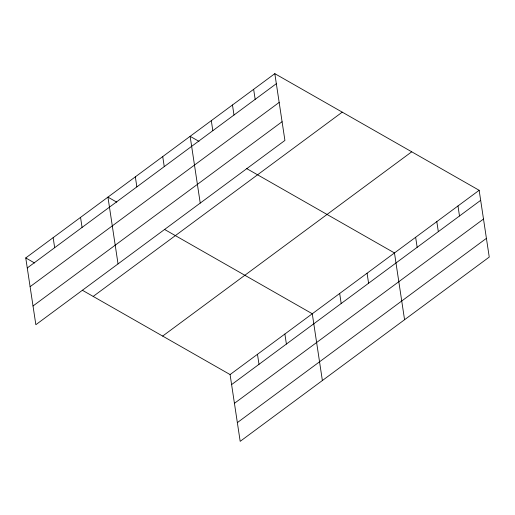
<?xml version="1.0" encoding="UTF-8"?>
<svg xmlns="http://www.w3.org/2000/svg" width="515" height="515" viewBox="0 0 515 515"><rect width="100%" height="100%" fill="white"/><g stroke="black" fill="none" stroke-linecap="round" stroke-linejoin="round"><path stroke-width="0.77" d="M274.817 73.658L284.917 140.434L35.85 324.707L25.75 257.931L274.817 73.658L479.15 190.293L489.25 257.069L240.183 441.342L230.083 374.566L82.284 290.203M27.269 267.967L276.33 83.694M30.102 286.694L279.162 102.421M33.018 305.987L282.085 121.714M93.183 296.421L342.243 112.148M162.656 336.076L411.723 151.803M230.083 374.566L479.15 190.293M231.602 384.596L480.669 200.322M234.434 403.322L483.501 219.049M237.351 422.615L486.418 238.342M198.99 141.368L190.132 136.314L200.232 203.09M246.666 168.579L394.471 252.942L404.565 319.718M116.796 202.176L107.944 197.123L118.038 263.899M164.472 229.394L312.277 313.751L322.377 380.527M25.75 257.931L34.602 262.991M457.983 205.955L459.496 215.985M436.81 221.617L438.329 231.653M415.637 237.28L417.156 247.316M367.073 273.214L368.592 283.25M339.675 293.486L341.194 303.515M253.644 89.32L255.163 99.356M284.879 334.023L286.398 344.059M232.471 104.989L233.99 115.019M257.481 354.294L259 364.33M211.305 120.652L212.824 130.681M162.734 156.586L164.253 166.615M135.336 176.851L136.855 186.887M80.546 217.394L82.059 227.43M53.148 237.666L54.667 247.696"/></g></svg>
